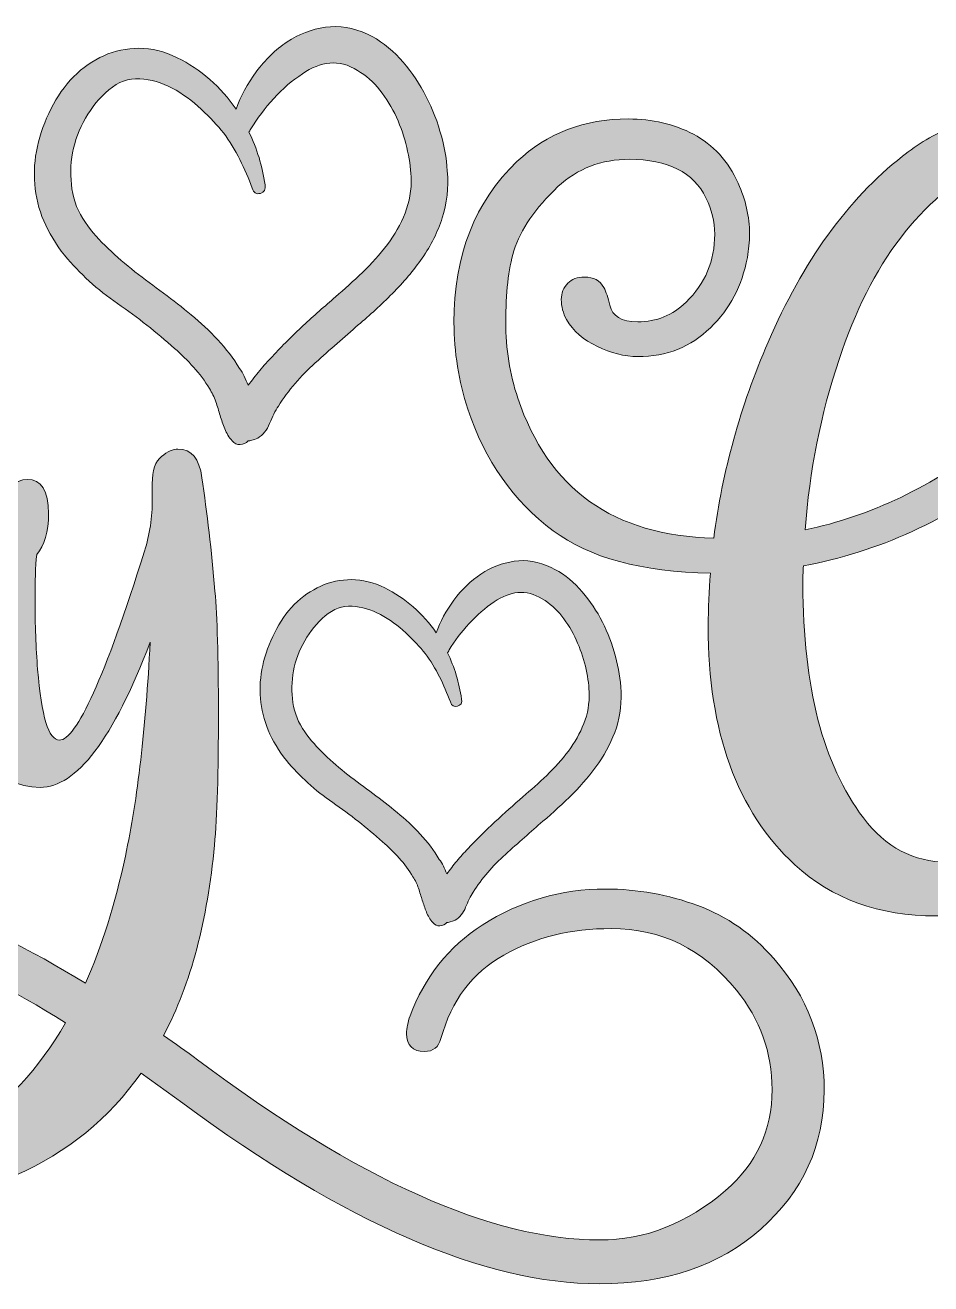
# Model space of a CAD drawing. Header units: inches. Extents: x 0.16 to 5.85, y -5.32 to -0.68.
# Drawn here: x 1.884 to 3.004, y -5.319 to -3.763 of the extents above; entities that cross this region are included whole.
import ezdxf

# ---------------------------------------------------------------- set-up
doc = ezdxf.new("R2010")
doc.units = ezdxf.units.IN
doc.header["$MEASUREMENT"] = 0
doc.layers.add('Layer 1', color=7, linetype='Continuous')

# ---------------------------------------------------------------- blocks, each defined once
blk = doc.blocks.new('block 3')
at = {"layer": 'Layer 1', "true_color": 0x231f20}
h = blk.add_hatch(color=250, dxfattribs=at)
h.dxf.hatch_style = 2
edge = h.paths.add_edge_path()
edge.add_spline(control_points=[(2.8353, -4.8008), (2.7639, -4.7347), (2.7284, -4.6364), (2.7284, -4.5059), (2.7284, -4.4839), (2.7295, -4.4619), (2.7311, -4.4404), (2.6463, -4.4388), (2.5813, -4.4211), (2.5367, -4.3878), (2.4878, -4.3512), (2.4524, -4.3013), (2.4314, -4.2374), (2.4201, -4.2024), (2.4142, -4.167), (2.4142, -4.1305), (2.4142, -4.0472), (2.44, -3.9806), (2.4921, -3.9312), (2.5292, -3.8963), (2.5754, -3.8786), (2.6296, -3.8786), (2.6592, -3.8786), (2.686, -3.885), (2.7102, -3.8974), (2.7344, -3.9103), (2.7532, -3.9307), (2.7655, -3.9581), (2.7746, -3.9785), (2.7795, -3.9994), (2.7795, -4.0209), (2.7795, -4.0306), (2.7784, -4.0402), (2.7768, -4.0499), (2.7703, -4.0848), (2.7553, -4.1138), (2.7311, -4.1369), (2.7069, -4.1605), (2.6774, -4.1724), (2.6414, -4.1724), (2.6248, -4.1724), (2.6081, -4.1681), (2.5915, -4.16), (2.5743, -4.152), (2.5614, -4.1407), (2.5533, -4.1267), (2.549, -4.1187), (2.5469, -4.1106), (2.5469, -4.102), (2.5469, -4.0939), (2.5496, -4.087), (2.555, -4.0816), (2.5598, -4.0768), (2.5668, -4.0741), (2.5754, -4.0741), (2.5866, -4.0741), (2.5947, -4.0784), (2.5995, -4.087), (2.6022, -4.0923), (2.6049, -4.0999), (2.607, -4.109), (2.6097, -4.1224), (2.621, -4.1294), (2.6414, -4.1294), (2.6645, -4.1294), (2.6844, -4.1213), (2.7011, -4.1052), (2.7247, -4.0821), (2.7365, -4.0542), (2.7365, -4.0209), (2.7365, -4.0053), (2.7327, -3.9908), (2.7257, -3.9763), (2.7102, -3.9446), (2.6785, -3.9285), (2.6312, -3.9285), (2.5963, -3.9285), (2.5668, -3.9398), (2.5426, -3.9623), (2.5147, -3.9892), (2.4964, -4.0155), (2.4883, -4.0418), (2.4814, -4.0644), (2.4782, -4.0939), (2.4782, -4.1299), (2.4782, -4.1627), (2.483, -4.1939), (2.4932, -4.2239), (2.5308, -4.3362), (2.6113, -4.3942), (2.7354, -4.3969), (2.7456, -4.3147), (2.7682, -4.2341), (2.8025, -4.1546), (2.8455, -4.0547), (2.9009, -3.9779), (2.9685, -3.9248), (2.9873, -3.9097), (3.0077, -3.8974), (3.0298, -3.8882), (3.0604, -3.8748), (3.0915, -3.8684), (3.1221, -3.8684), (3.17, -3.8684), (3.2086, -3.8818), (3.2382, -3.9086), (3.2677, -3.936), (3.2827, -3.9758), (3.2827, -4.0279), (3.2827, -4.1305), (3.2253, -4.2245), (3.1103, -4.3109), (3.0255, -4.3743), (2.9374, -4.4146), (2.8461, -4.4313), (2.8455, -4.4388), (2.8455, -4.4468), (2.8455, -4.4544), (2.8455, -4.5806), (2.8702, -4.6767), (2.9202, -4.7428), (2.9476, -4.7793), (2.9825, -4.7976), (3.0238, -4.7976), (3.1361, -4.7976), (3.2226, -4.7294), (3.2844, -4.5924), (3.2881, -4.5838), (3.2946, -4.5795), (3.3032, -4.5795), (3.3177, -4.5795), (3.3252, -4.5854), (3.3252, -4.5978), (3.3252, -4.6026), (3.3246, -4.6069), (3.3236, -4.6101), (3.3037, -4.6719), (3.2677, -4.7294), (3.2162, -4.7831), (3.164, -4.8373), (3.0953, -4.8642), (3.0099, -4.8642), (2.9395, -4.8642), (2.8815, -4.8432), (2.8353, -4.8008)], knot_values=[0, 0, 0, 0, 1, 1, 1, 2, 2, 2, 3, 3, 3, 4, 4, 4, 5, 5, 5, 6, 6, 6, 7, 7, 7, 8, 8, 8, 9, 9, 9, 10, 10, 10, 11, 11, 11, 12, 12, 12, 13, 13, 13, 14, 14, 14, 15, 15, 15, 16, 16, 16, 17, 17, 17, 18, 18, 18, 19, 19, 19, 20, 20, 20, 21, 21, 21, 22, 22, 22, 23, 23, 23, 24, 24, 24, 25, 25, 25, 26, 26, 26, 27, 27, 27, 28, 28, 28, 29, 29, 29, 30, 30, 30, 31, 31, 31, 32, 32, 32, 33, 33, 33, 34, 34, 34, 35, 35, 35, 36, 36, 36, 37, 37, 37, 38, 38, 38, 39, 39, 39, 40, 40, 40, 41, 41, 41, 42, 42, 42, 43, 43, 43, 44, 44, 44, 45, 45, 45, 46, 46, 46, 47, 47, 47, 48, 48, 48, 48], degree=3, periodic=1)
edge = h.paths.add_edge_path()
edge.add_spline(control_points=[(3.0792, -4.2766), (3.1828, -4.1965), (3.2344, -4.1133), (3.2344, -4.0279), (3.2344, -3.9946), (3.2247, -3.9683), (3.2059, -3.9489), (3.1871, -3.9301), (3.163, -3.9205), (3.134, -3.9205), (3.1119, -3.9205), (3.0921, -3.9248), (3.0744, -3.9339), (2.9911, -3.9758), (2.9299, -4.0564), (2.8901, -4.1761), (2.8675, -4.2438), (2.8536, -4.3142), (2.8482, -4.3867), (2.9288, -4.37), (3.0056, -4.333), (3.0792, -4.2766)], knot_values=[0, 0, 0, 0, 1, 1, 1, 2, 2, 2, 3, 3, 3, 4, 4, 4, 5, 5, 5, 6, 6, 6, 7, 7, 7, 7], degree=3, periodic=1)
h = blk.add_hatch(color=250, dxfattribs=at)
h.dxf.hatch_style = 2
edge = h.paths.add_edge_path()
edge.add_spline(control_points=[(2.079, -5.0957), (2.079, -5.0957), (2.0274, -5.0586), (2.0274, -5.0586), (1.9485, -5.1709), (1.8212, -5.2267), (1.645, -5.2267), (1.5575, -5.2267), (1.4882, -5.2074), (1.4361, -5.1693), (1.384, -5.1311), (1.3577, -5.0844), (1.3577, -5.028), (1.3577, -4.9566), (1.3829, -4.9023), (1.4334, -4.8652), (1.4753, -4.8346), (1.5306, -4.8191), (1.5994, -4.8191), (1.7004, -4.8191), (1.8201, -4.862), (1.9587, -4.9474), (1.9791, -4.9018), (1.9952, -4.8497), (2.0081, -4.7901), (2.0232, -4.7197), (2.0334, -4.6316), (2.0387, -4.5258), (1.9931, -4.6456), (1.9475, -4.7052), (1.9029, -4.7052), (1.8449, -4.7052), (1.8158, -4.6574), (1.8158, -4.5618), (1.8158, -4.5376), (1.8175, -4.5118), (1.8212, -4.4844), (1.8346, -4.3776), (1.8561, -4.3244), (1.8868, -4.3244), (1.9045, -4.3244), (1.9131, -4.3383), (1.9131, -4.3663), (1.9131, -4.3894), (1.9082, -4.406), (1.8986, -4.4173), (1.8969, -4.4323), (1.8964, -4.4506), (1.8964, -4.4726), (1.8964, -4.5043), (1.8975, -4.5328), (1.8996, -4.5591), (1.9045, -4.6176), (1.9131, -4.6467), (1.9265, -4.6467), (1.9475, -4.6467), (1.9829, -4.5688), (2.0318, -4.413), (2.0382, -4.3926), (2.0414, -4.3711), (2.0414, -4.3486), (2.0414, -4.3486), (2.0414, -4.3297), (2.0414, -4.3297), (2.0414, -4.3131), (2.0452, -4.3018), (2.0527, -4.2959), (2.0602, -4.29), (2.0672, -4.2868), (2.0731, -4.2868), (2.0898, -4.2868), (2.0994, -4.2986), (2.1027, -4.3222), (2.1091, -4.3657), (2.1145, -4.4125), (2.1188, -4.4624), (2.1215, -4.4941), (2.1231, -4.5441), (2.1231, -4.6128), (2.1231, -4.6869), (2.1215, -4.7417), (2.1182, -4.7766), (2.1096, -4.8695), (2.0892, -4.9474), (2.0554, -5.0119), (2.0693, -5.0216), (2.0833, -5.0318), (2.0973, -5.042), (2.2955, -5.1908), (2.4615, -5.2649), (2.5941, -5.2649), (2.6505, -5.2649), (2.7026, -5.2445), (2.7499, -5.2036), (2.788, -5.1709), (2.8074, -5.129), (2.8074, -5.079), (2.8074, -5.0334), (2.7929, -4.992), (2.7633, -4.956), (2.7219, -4.905), (2.6704, -4.8798), (2.6086, -4.8798), (2.5587, -4.8798), (2.5146, -4.8905), (2.476, -4.9125), (2.4368, -4.9345), (2.411, -4.9689), (2.3981, -5.0156), (2.3954, -5.0264), (2.3884, -5.0318), (2.3777, -5.0318), (2.3632, -5.0318), (2.3556, -5.0242), (2.3556, -5.0097), (2.3556, -5.0028), (2.3573, -4.9958), (2.36, -4.9877), (2.3777, -4.9399), (2.4077, -4.9023), (2.4491, -4.8754), (2.4958, -4.8459), (2.5463, -4.8309), (2.6017, -4.8309), (2.6409, -4.8309), (2.679, -4.8379), (2.7155, -4.8513), (2.7515, -4.8647), (2.7832, -4.8867), (2.8095, -4.9168), (2.8509, -4.9641), (2.8718, -5.0183), (2.8718, -5.0796), (2.8718, -5.1478), (2.8455, -5.2052), (2.7934, -5.2514), (2.7424, -5.2966), (2.6758, -5.3191), (2.5941, -5.3191), (2.4518, -5.3191), (2.2805, -5.2445), (2.079, -5.0957)], knot_values=[0, 0, 0, 0, 1, 1, 1, 2, 2, 2, 3, 3, 3, 4, 4, 4, 5, 5, 5, 6, 6, 6, 7, 7, 7, 8, 8, 8, 9, 9, 9, 10, 10, 10, 11, 11, 11, 12, 12, 12, 13, 13, 13, 14, 14, 14, 15, 15, 15, 16, 16, 16, 17, 17, 17, 18, 18, 18, 19, 19, 19, 20, 20, 20, 21, 21, 21, 22, 22, 22, 23, 23, 23, 24, 24, 24, 25, 25, 25, 26, 26, 26, 27, 27, 27, 28, 28, 28, 29, 29, 29, 30, 30, 30, 31, 31, 31, 32, 32, 32, 33, 33, 33, 34, 34, 34, 35, 35, 35, 36, 36, 36, 37, 37, 37, 38, 38, 38, 39, 39, 39, 40, 40, 40, 41, 41, 41, 42, 42, 42, 43, 43, 43, 44, 44, 44, 45, 45, 45, 46, 46, 46, 47, 47, 47, 47], degree=3, periodic=1)
edge = h.paths.add_edge_path()
edge.add_spline(control_points=[(1.934, -4.9963), (1.8024, -4.9141), (1.6982, -4.8728), (1.6209, -4.8728), (1.4882, -4.8728), (1.4221, -4.9233), (1.4221, -5.0242), (1.4221, -5.0715), (1.4431, -5.1075), (1.485, -5.1322), (1.5263, -5.1569), (1.58, -5.1693), (1.645, -5.1693), (1.7718, -5.1693), (1.868, -5.1118), (1.934, -4.9963)], knot_values=[0, 0, 0, 0, 1, 1, 1, 2, 2, 2, 3, 3, 3, 4, 4, 4, 5, 5, 5, 5], degree=3, periodic=1)
at = {"layer": 'Layer 1', "lineweight": 0}
for points, knots in [([(2.8353, -4.8008), (2.7639, -4.7347), (2.7284, -4.6364), (2.7284, -4.5059), (2.7284, -4.4839), (2.7295, -4.4619), (2.7311, -4.4404), (2.6463, -4.4388), (2.5813, -4.4211), (2.5367, -4.3878), (2.4878, -4.3512), (2.4524, -4.3013), (2.4314, -4.2374), (2.4201, -4.2024), (2.4142, -4.167), (2.4142, -4.1305), (2.4142, -4.0472), (2.44, -3.9806), (2.4921, -3.9312), (2.5292, -3.8963), (2.5754, -3.8786), (2.6296, -3.8786), (2.6592, -3.8786), (2.686, -3.885), (2.7102, -3.8974), (2.7344, -3.9103), (2.7532, -3.9307), (2.7655, -3.9581), (2.7746, -3.9785), (2.7795, -3.9994), (2.7795, -4.0209), (2.7795, -4.0306), (2.7784, -4.0402), (2.7768, -4.0499), (2.7703, -4.0848), (2.7553, -4.1138), (2.7311, -4.1369), (2.7069, -4.1605), (2.6774, -4.1724), (2.6414, -4.1724), (2.6248, -4.1724), (2.6081, -4.1681), (2.5915, -4.16), (2.5743, -4.152), (2.5614, -4.1407), (2.5533, -4.1267), (2.549, -4.1187), (2.5469, -4.1106), (2.5469, -4.102), (2.5469, -4.0939), (2.5496, -4.087), (2.555, -4.0816), (2.5598, -4.0768), (2.5668, -4.0741), (2.5754, -4.0741), (2.5866, -4.0741), (2.5947, -4.0784), (2.5995, -4.087), (2.6022, -4.0923), (2.6049, -4.0999), (2.607, -4.109), (2.6097, -4.1224), (2.621, -4.1294), (2.6414, -4.1294), (2.6645, -4.1294), (2.6844, -4.1213), (2.7011, -4.1052), (2.7247, -4.0821), (2.7365, -4.0542), (2.7365, -4.0209), (2.7365, -4.0053), (2.7327, -3.9908), (2.7257, -3.9763), (2.7102, -3.9446), (2.6785, -3.9285), (2.6312, -3.9285), (2.5963, -3.9285), (2.5668, -3.9398), (2.5426, -3.9623), (2.5147, -3.9892), (2.4964, -4.0155), (2.4883, -4.0418), (2.4814, -4.0644), (2.4782, -4.0939), (2.4782, -4.1299), (2.4782, -4.1627), (2.483, -4.1939), (2.4932, -4.2239), (2.5308, -4.3362), (2.6113, -4.3942), (2.7354, -4.3969), (2.7456, -4.3147), (2.7682, -4.2341), (2.8025, -4.1546), (2.8455, -4.0547), (2.9009, -3.9779), (2.9685, -3.9248), (2.9873, -3.9097), (3.0077, -3.8974), (3.0298, -3.8882), (3.0604, -3.8748), (3.0915, -3.8684), (3.1221, -3.8684), (3.17, -3.8684), (3.2086, -3.8818), (3.2382, -3.9086), (3.2677, -3.936), (3.2827, -3.9758), (3.2827, -4.0279), (3.2827, -4.1305), (3.2253, -4.2245), (3.1103, -4.3109), (3.0255, -4.3743), (2.9374, -4.4146), (2.8461, -4.4313), (2.8455, -4.4388), (2.8455, -4.4468), (2.8455, -4.4544), (2.8455, -4.5806), (2.8702, -4.6767), (2.9202, -4.7428), (2.9476, -4.7793), (2.9825, -4.7976), (3.0238, -4.7976), (3.1361, -4.7976), (3.2226, -4.7294), (3.2844, -4.5924), (3.2881, -4.5838), (3.2946, -4.5795), (3.3032, -4.5795), (3.3177, -4.5795), (3.3252, -4.5854), (3.3252, -4.5978), (3.3252, -4.6026), (3.3246, -4.6069), (3.3236, -4.6101), (3.3037, -4.6719), (3.2677, -4.7294), (3.2162, -4.7831), (3.164, -4.8373), (3.0953, -4.8642), (3.0099, -4.8642), (2.9395, -4.8642), (2.8815, -4.8432), (2.8353, -4.8008)], [0, 0, 0, 0, 1, 1, 1, 2, 2, 2, 3, 3, 3, 4, 4, 4, 5, 5, 5, 6, 6, 6, 7, 7, 7, 8, 8, 8, 9, 9, 9, 10, 10, 10, 11, 11, 11, 12, 12, 12, 13, 13, 13, 14, 14, 14, 15, 15, 15, 16, 16, 16, 17, 17, 17, 18, 18, 18, 19, 19, 19, 20, 20, 20, 21, 21, 21, 22, 22, 22, 23, 23, 23, 24, 24, 24, 25, 25, 25, 26, 26, 26, 27, 27, 27, 28, 28, 28, 29, 29, 29, 30, 30, 30, 31, 31, 31, 32, 32, 32, 33, 33, 33, 34, 34, 34, 35, 35, 35, 36, 36, 36, 37, 37, 37, 38, 38, 38, 39, 39, 39, 40, 40, 40, 41, 41, 41, 42, 42, 42, 43, 43, 43, 44, 44, 44, 45, 45, 45, 46, 46, 46, 47, 47, 47, 48, 48, 48, 48]), ([(3.0792, -4.2766), (3.1828, -4.1965), (3.2344, -4.1133), (3.2344, -4.0279), (3.2344, -3.9946), (3.2247, -3.9683), (3.2059, -3.9489), (3.1871, -3.9301), (3.163, -3.9205), (3.134, -3.9205), (3.1119, -3.9205), (3.0921, -3.9248), (3.0744, -3.9339), (2.9911, -3.9758), (2.9299, -4.0564), (2.8901, -4.1761), (2.8675, -4.2438), (2.8536, -4.3142), (2.8482, -4.3867), (2.9288, -4.37), (3.0056, -4.333), (3.0792, -4.2766)], [0, 0, 0, 0, 1, 1, 1, 2, 2, 2, 3, 3, 3, 4, 4, 4, 5, 5, 5, 6, 6, 6, 7, 7, 7, 7]), ([(2.079, -5.0957), (2.079, -5.0957), (2.0274, -5.0586), (2.0274, -5.0586), (1.9485, -5.1709), (1.8212, -5.2267), (1.645, -5.2267), (1.5575, -5.2267), (1.4882, -5.2074), (1.4361, -5.1693), (1.384, -5.1311), (1.3577, -5.0844), (1.3577, -5.028), (1.3577, -4.9566), (1.3829, -4.9023), (1.4334, -4.8652), (1.4753, -4.8346), (1.5306, -4.8191), (1.5994, -4.8191), (1.7004, -4.8191), (1.8201, -4.862), (1.9587, -4.9474), (1.9791, -4.9018), (1.9952, -4.8497), (2.0081, -4.7901), (2.0232, -4.7197), (2.0334, -4.6316), (2.0387, -4.5258), (1.9931, -4.6456), (1.9475, -4.7052), (1.9029, -4.7052), (1.8449, -4.7052), (1.8158, -4.6574), (1.8158, -4.5618), (1.8158, -4.5376), (1.8175, -4.5118), (1.8212, -4.4844), (1.8346, -4.3776), (1.8561, -4.3244), (1.8868, -4.3244), (1.9045, -4.3244), (1.9131, -4.3383), (1.9131, -4.3663), (1.9131, -4.3894), (1.9082, -4.406), (1.8986, -4.4173), (1.8969, -4.4323), (1.8964, -4.4506), (1.8964, -4.4726), (1.8964, -4.5043), (1.8975, -4.5328), (1.8996, -4.5591), (1.9045, -4.6176), (1.9131, -4.6467), (1.9265, -4.6467), (1.9475, -4.6467), (1.9829, -4.5688), (2.0318, -4.413), (2.0382, -4.3926), (2.0414, -4.3711), (2.0414, -4.3486), (2.0414, -4.3486), (2.0414, -4.3297), (2.0414, -4.3297), (2.0414, -4.3131), (2.0452, -4.3018), (2.0527, -4.2959), (2.0602, -4.29), (2.0672, -4.2868), (2.0731, -4.2868), (2.0898, -4.2868), (2.0994, -4.2986), (2.1027, -4.3222), (2.1091, -4.3657), (2.1145, -4.4125), (2.1188, -4.4624), (2.1215, -4.4941), (2.1231, -4.5441), (2.1231, -4.6128), (2.1231, -4.6869), (2.1215, -4.7417), (2.1182, -4.7766), (2.1096, -4.8695), (2.0892, -4.9474), (2.0554, -5.0119), (2.0693, -5.0216), (2.0833, -5.0318), (2.0973, -5.042), (2.2955, -5.1908), (2.4615, -5.2649), (2.5941, -5.2649), (2.6505, -5.2649), (2.7026, -5.2445), (2.7499, -5.2036), (2.788, -5.1709), (2.8074, -5.129), (2.8074, -5.079), (2.8074, -5.0334), (2.7929, -4.992), (2.7633, -4.956), (2.7219, -4.905), (2.6704, -4.8798), (2.6086, -4.8798), (2.5587, -4.8798), (2.5146, -4.8905), (2.476, -4.9125), (2.4368, -4.9345), (2.411, -4.9689), (2.3981, -5.0156), (2.3954, -5.0264), (2.3884, -5.0318), (2.3777, -5.0318), (2.3632, -5.0318), (2.3556, -5.0242), (2.3556, -5.0097), (2.3556, -5.0028), (2.3573, -4.9958), (2.36, -4.9877), (2.3777, -4.9399), (2.4077, -4.9023), (2.4491, -4.8754), (2.4958, -4.8459), (2.5463, -4.8309), (2.6017, -4.8309), (2.6409, -4.8309), (2.679, -4.8379), (2.7155, -4.8513), (2.7515, -4.8647), (2.7832, -4.8867), (2.8095, -4.9168), (2.8509, -4.9641), (2.8718, -5.0183), (2.8718, -5.0796), (2.8718, -5.1478), (2.8455, -5.2052), (2.7934, -5.2514), (2.7424, -5.2966), (2.6758, -5.3191), (2.5941, -5.3191), (2.4518, -5.3191), (2.2805, -5.2445), (2.079, -5.0957)], [0, 0, 0, 0, 1, 1, 1, 2, 2, 2, 3, 3, 3, 4, 4, 4, 5, 5, 5, 6, 6, 6, 7, 7, 7, 8, 8, 8, 9, 9, 9, 10, 10, 10, 11, 11, 11, 12, 12, 12, 13, 13, 13, 14, 14, 14, 15, 15, 15, 16, 16, 16, 17, 17, 17, 18, 18, 18, 19, 19, 19, 20, 20, 20, 21, 21, 21, 22, 22, 22, 23, 23, 23, 24, 24, 24, 25, 25, 25, 26, 26, 26, 27, 27, 27, 28, 28, 28, 29, 29, 29, 30, 30, 30, 31, 31, 31, 32, 32, 32, 33, 33, 33, 34, 34, 34, 35, 35, 35, 36, 36, 36, 37, 37, 37, 38, 38, 38, 39, 39, 39, 40, 40, 40, 41, 41, 41, 42, 42, 42, 43, 43, 43, 44, 44, 44, 45, 45, 45, 46, 46, 46, 47, 47, 47, 47]), ([(1.934, -4.9963), (1.8024, -4.9141), (1.6982, -4.8728), (1.6209, -4.8728), (1.4882, -4.8728), (1.4221, -4.9233), (1.4221, -5.0242), (1.4221, -5.0715), (1.4431, -5.1075), (1.485, -5.1322), (1.5263, -5.1569), (1.58, -5.1693), (1.645, -5.1693), (1.7718, -5.1693), (1.868, -5.1118), (1.934, -4.9963)], [0, 0, 0, 0, 1, 1, 1, 2, 2, 2, 3, 3, 3, 4, 4, 4, 5, 5, 5, 5])]:
    blk.add_open_spline(points, degree=3, knots=knots, dxfattribs=at)
blk = doc.blocks.new('block 2')
at = {"layer": 'Layer 1', "true_color": 0x231f20}
h = blk.add_hatch(color=250, dxfattribs=at)
h.dxf.hatch_style = 2
edge = h.paths.add_edge_path()
edge.add_spline(control_points=[(2.406, -3.9428), (2.4077, -3.9638), (2.4056, -3.9831), (2.3998, -4.0008), (2.394, -4.0185), (2.3857, -4.0351), (2.375, -4.0506), (2.3642, -4.066), (2.3519, -4.0806), (2.3381, -4.0945), (2.3243, -4.1082), (2.3102, -4.1212), (2.2959, -4.1333), (2.2787, -4.1483), (2.261, -4.1639), (2.2428, -4.1802), (2.2246, -4.1965), (2.2094, -4.2143), (2.1972, -4.2336), (2.1934, -4.2397), (2.1898, -4.2469), (2.1864, -4.2551), (2.1831, -4.2635), (2.1782, -4.2695), (2.1716, -4.2734), (2.1661, -4.2756), (2.1622, -4.2767), (2.16, -4.2767), (2.1572, -4.2795), (2.1539, -4.281), (2.15, -4.2813), (2.1462, -4.2816), (2.1429, -4.28), (2.1401, -4.2767), (2.1362, -4.2723), (2.1331, -4.2673), (2.131, -4.2618), (2.1288, -4.2563), (2.1268, -4.2508), (2.1251, -4.2452), (2.1235, -4.2397), (2.1217, -4.234), (2.1198, -4.2283), (2.1178, -4.2224), (2.1152, -4.217), (2.1119, -4.2121), (2.1064, -4.2027), (2.0999, -4.1938), (2.0924, -4.1856), (2.085, -4.1773), (2.0771, -4.1696), (2.0688, -4.1624), (2.0467, -4.1425), (2.0233, -4.124), (1.9984, -4.1069), (1.9735, -4.0898), (1.9517, -4.0699), (1.9329, -4.0472), (1.9109, -4.0196), (1.8986, -3.9903), (1.8961, -3.9594), (1.8936, -3.9285), (1.9003, -3.8972), (1.9164, -3.8658), (1.9235, -3.8509), (1.9328, -3.8378), (1.9441, -3.8264), (1.9554, -3.8151), (1.9679, -3.8064), (1.9814, -3.8004), (1.9949, -3.7943), (2.0094, -3.7912), (2.0249, -3.7912), (2.0404, -3.7912), (2.0561, -3.7951), (2.0721, -3.8028), (2.0865, -3.81), (2.0999, -3.819), (2.1123, -3.8298), (2.1248, -3.8405), (2.1357, -3.8528), (2.145, -3.8666), (2.1505, -3.8506), (2.1589, -3.8351), (2.1699, -3.8202), (2.1809, -3.8053), (2.1936, -3.793), (2.208, -3.7833), (2.2223, -3.7737), (2.2381, -3.7676), (2.2553, -3.7652), (2.2723, -3.7626), (2.2898, -3.7655), (2.3074, -3.7738), (2.3223, -3.781), (2.3356, -3.7909), (2.3472, -3.8037), (2.3588, -3.8164), (2.3687, -3.8303), (2.377, -3.8455), (2.3853, -3.8607), (2.3919, -3.8767), (2.3969, -3.8936), (2.4019, -3.9104), (2.4049, -3.9268), (2.406, -3.9428)], knot_values=[0, 0, 0, 0, 1, 1, 1, 2, 2, 2, 3, 3, 3, 4, 4, 4, 5, 5, 5, 6, 6, 6, 7, 7, 7, 8, 8, 8, 9, 9, 9, 10, 10, 10, 11, 11, 11, 12, 12, 12, 13, 13, 13, 14, 14, 14, 15, 15, 15, 16, 16, 16, 17, 17, 17, 18, 18, 18, 19, 19, 19, 20, 20, 20, 21, 21, 21, 22, 22, 22, 23, 23, 23, 24, 24, 24, 25, 25, 25, 26, 26, 26, 27, 27, 27, 28, 28, 28, 29, 29, 29, 30, 30, 30, 31, 31, 31, 32, 32, 32, 33, 33, 33, 34, 34, 34, 35, 35, 35, 35], degree=3, periodic=1)
edge = h.paths.add_edge_path()
edge.add_spline(control_points=[(2.2676, -4.0986), (2.2787, -4.0892), (2.2899, -4.0791), (2.3012, -4.0683), (2.3125, -4.0575), (2.3227, -4.0461), (2.3319, -4.034), (2.341, -4.0218), (2.3483, -4.0088), (2.3538, -3.995), (2.3593, -3.9812), (2.3618, -3.9663), (2.3613, -3.9503), (2.3607, -3.9387), (2.3589, -3.9265), (2.3559, -3.9138), (2.3528, -3.9011), (2.3486, -3.8887), (2.3431, -3.8765), (2.3375, -3.8644), (2.3307, -3.8532), (2.3227, -3.843), (2.3147, -3.8328), (2.3055, -3.8246), (2.295, -3.8186), (2.2834, -3.8114), (2.2719, -3.8084), (2.2606, -3.8094), (2.2493, -3.8106), (2.2381, -3.815), (2.227, -3.8227), (2.2143, -3.831), (2.2025, -3.8412), (2.1915, -3.8533), (2.1804, -3.8655), (2.171, -3.8779), (2.1633, -3.8906), (2.1622, -3.8929), (2.1613, -3.8943), (2.1608, -3.8948), (2.1708, -3.9152), (2.1774, -3.937), (2.1807, -3.9602), (2.1817, -3.9657), (2.1798, -3.9692), (2.1749, -3.9706), (2.1699, -3.972), (2.1666, -3.9699), (2.1649, -3.9643), (2.1605, -3.9522), (2.1554, -3.9403), (2.1496, -3.9288), (2.1438, -3.9171), (2.137, -3.9061), (2.1293, -3.8956), (2.1221, -3.8868), (2.113, -3.8771), (2.1019, -3.8666), (2.0909, -3.8561), (2.0789, -3.8474), (2.0659, -3.8405), (2.053, -3.8336), (2.0396, -3.8298), (2.0258, -3.8289), (2.0119, -3.8281), (1.9992, -3.8326), (1.9876, -3.8426), (1.976, -3.8525), (1.9664, -3.8643), (1.9587, -3.8778), (1.9509, -3.8913), (1.9456, -3.9056), (1.9429, -3.9204), (1.9401, -3.9354), (1.9399, -3.9503), (1.9421, -3.9652), (1.9442, -3.9801), (1.9498, -3.9939), (1.9587, -4.0066), (1.9669, -4.0182), (1.9763, -4.029), (1.9868, -4.0389), (1.9973, -4.0488), (2.0084, -4.0584), (2.0199, -4.0675), (2.0315, -4.0766), (2.0433, -4.0854), (2.0552, -4.094), (2.067, -4.1026), (2.0785, -4.1116), (2.0896, -4.121), (2.1011, -4.1304), (2.112, -4.1406), (2.1223, -4.1516), (2.1325, -4.1626), (2.1415, -4.1745), (2.1492, -4.1872), (2.1514, -4.19), (2.1533, -4.1932), (2.155, -4.1968), (2.1566, -4.2004), (2.1583, -4.2041), (2.16, -4.2079), (2.1644, -4.2018), (2.1691, -4.1958), (2.1741, -4.1897), (2.179, -4.1837), (2.1843, -4.1778), (2.1898, -4.1723), (2.2019, -4.1591), (2.2147, -4.1464), (2.2279, -4.1342), (2.2412, -4.122), (2.2544, -4.1102), (2.2676, -4.0986)], knot_values=[0, 0, 0, 0, 1, 1, 1, 2, 2, 2, 3, 3, 3, 4, 4, 4, 5, 5, 5, 6, 6, 6, 7, 7, 7, 8, 8, 8, 9, 9, 9, 10, 10, 10, 11, 11, 11, 12, 12, 12, 13, 13, 13, 14, 14, 14, 15, 15, 15, 16, 16, 16, 17, 17, 17, 18, 18, 18, 19, 19, 19, 20, 20, 20, 21, 21, 21, 22, 22, 22, 23, 23, 23, 24, 24, 24, 25, 25, 25, 26, 26, 26, 27, 27, 27, 28, 28, 28, 29, 29, 29, 30, 30, 30, 31, 31, 31, 32, 32, 32, 33, 33, 33, 34, 34, 34, 35, 35, 35, 36, 36, 36, 37, 37, 37, 38, 38, 38, 38], degree=3, periodic=1)
h = blk.add_hatch(color=250, dxfattribs=at)
h.dxf.hatch_style = 2
edge = h.paths.add_edge_path()
edge.add_spline(control_points=[(2.6203, -4.5807), (2.6218, -4.5991), (2.6199, -4.6159), (2.6149, -4.6314), (2.6098, -4.6468), (2.6026, -4.6613), (2.5932, -4.6748), (2.5838, -4.6883), (2.5731, -4.7011), (2.561, -4.7131), (2.5489, -4.7252), (2.5367, -4.7365), (2.5241, -4.7471), (2.5091, -4.7601), (2.4937, -4.7738), (2.4778, -4.788), (2.4619, -4.8023), (2.4486, -4.8178), (2.438, -4.8347), (2.4346, -4.84), (2.4315, -4.8463), (2.4286, -4.8535), (2.4257, -4.8607), (2.4214, -4.866), (2.4156, -4.8694), (2.4108, -4.8713), (2.4074, -4.8723), (2.4054, -4.8723), (2.4031, -4.8747), (2.4001, -4.8761), (2.3968, -4.8763), (2.3934, -4.8766), (2.3905, -4.8752), (2.3881, -4.8723), (2.3847, -4.8685), (2.382, -4.8641), (2.3801, -4.8593), (2.3782, -4.8545), (2.3765, -4.8496), (2.375, -4.8448), (2.3736, -4.84), (2.372, -4.8351), (2.3704, -4.83), (2.3686, -4.8249), (2.3664, -4.8202), (2.3635, -4.8159), (2.3587, -4.8077), (2.353, -4.7999), (2.3465, -4.7927), (2.34, -4.7855), (2.3331, -4.7787), (2.3259, -4.7725), (2.3066, -4.7551), (2.2861, -4.7389), (2.2643, -4.724), (2.2426, -4.709), (2.2236, -4.6917), (2.2072, -4.6719), (2.1879, -4.6478), (2.1772, -4.6222), (2.175, -4.5952), (2.1728, -4.5682), (2.1787, -4.5409), (2.1928, -4.5135), (2.199, -4.5004), (2.2071, -4.489), (2.2169, -4.4791), (2.2268, -4.4692), (2.2377, -4.4616), (2.2495, -4.4563), (2.2613, -4.451), (2.274, -4.4483), (2.2875, -4.4483), (2.301, -4.4483), (2.3148, -4.4517), (2.3288, -4.4585), (2.3413, -4.4647), (2.353, -4.4726), (2.3638, -4.482), (2.3747, -4.4914), (2.3842, -4.5021), (2.3924, -4.5142), (2.3972, -4.5002), (2.4045, -4.4867), (2.4141, -4.4737), (2.4237, -4.4606), (2.4348, -4.4499), (2.4474, -4.4414), (2.4599, -4.433), (2.4737, -4.4277), (2.4887, -4.4256), (2.5036, -4.4233), (2.5188, -4.4259), (2.5342, -4.4331), (2.5473, -4.4394), (2.5588, -4.4481), (2.569, -4.4592), (2.5791, -4.4703), (2.5878, -4.4824), (2.595, -4.4957), (2.6022, -4.509), (2.608, -4.523), (2.6123, -4.5377), (2.6167, -4.5524), (2.6193, -4.5667), (2.6203, -4.5807)], knot_values=[0, 0, 0, 0, 1, 1, 1, 2, 2, 2, 3, 3, 3, 4, 4, 4, 5, 5, 5, 6, 6, 6, 7, 7, 7, 8, 8, 8, 9, 9, 9, 10, 10, 10, 11, 11, 11, 12, 12, 12, 13, 13, 13, 14, 14, 14, 15, 15, 15, 16, 16, 16, 17, 17, 17, 18, 18, 18, 19, 19, 19, 20, 20, 20, 21, 21, 21, 22, 22, 22, 23, 23, 23, 24, 24, 24, 25, 25, 25, 26, 26, 26, 27, 27, 27, 28, 28, 28, 29, 29, 29, 30, 30, 30, 31, 31, 31, 32, 32, 32, 33, 33, 33, 34, 34, 34, 35, 35, 35, 35], degree=3, periodic=1)
edge = h.paths.add_edge_path()
edge.add_spline(control_points=[(2.4995, -4.7168), (2.5091, -4.7085), (2.5189, -4.6997), (2.5288, -4.6903), (2.5387, -4.6809), (2.5476, -4.6709), (2.5556, -4.6603), (2.5635, -4.6497), (2.5699, -4.6384), (2.5747, -4.6263), (2.5796, -4.6143), (2.5817, -4.6012), (2.5813, -4.5872), (2.5808, -4.5771), (2.5792, -4.5665), (2.5766, -4.5554), (2.5739, -4.5443), (2.5702, -4.5335), (2.5653, -4.5228), (2.5605, -4.5122), (2.5546, -4.5025), (2.5476, -4.4935), (2.5406, -4.4846), (2.5326, -4.4775), (2.5234, -4.4722), (2.5132, -4.466), (2.5032, -4.4633), (2.4933, -4.4642), (2.4835, -4.4652), (2.4737, -4.4691), (2.464, -4.4758), (2.4529, -4.483), (2.4426, -4.492), (2.433, -4.5026), (2.4233, -4.5132), (2.4151, -4.5241), (2.4083, -4.5351), (2.4074, -4.5371), (2.4067, -4.5383), (2.4062, -4.5388), (2.4149, -4.5566), (2.4206, -4.5757), (2.4235, -4.5959), (2.4245, -4.6007), (2.4228, -4.6038), (2.4185, -4.6049), (2.4141, -4.6062), (2.4112, -4.6043), (2.4098, -4.5995), (2.4059, -4.5889), (2.4014, -4.5785), (2.3964, -4.5684), (2.3913, -4.5583), (2.3854, -4.5486), (2.3787, -4.5395), (2.3724, -4.5318), (2.3644, -4.5233), (2.3548, -4.5142), (2.3451, -4.505), (2.3346, -4.4974), (2.3233, -4.4914), (2.312, -4.4853), (2.3003, -4.482), (2.2882, -4.4813), (2.2762, -4.4805), (2.2651, -4.4845), (2.255, -4.4932), (2.2448, -4.5019), (2.2364, -4.5121), (2.2297, -4.5239), (2.2229, -4.5358), (2.2183, -4.5482), (2.2159, -4.5612), (2.2135, -4.5742), (2.2132, -4.5872), (2.2152, -4.6003), (2.2171, -4.6133), (2.2219, -4.6254), (2.2297, -4.6364), (2.2369, -4.6466), (2.2451, -4.656), (2.2542, -4.6647), (2.2634, -4.6733), (2.273, -4.6816), (2.2831, -4.6896), (2.2933, -4.6976), (2.3036, -4.7053), (2.3139, -4.7128), (2.3243, -4.7203), (2.3343, -4.7281), (2.344, -4.7363), (2.3541, -4.7445), (2.3636, -4.7534), (2.3725, -4.763), (2.3815, -4.7727), (2.3893, -4.7831), (2.3961, -4.7942), (2.3979, -4.7966), (2.3997, -4.7994), (2.4011, -4.8025), (2.4026, -4.8056), (2.404, -4.8089), (2.4054, -4.8122), (2.4093, -4.8069), (2.4134, -4.8016), (2.4178, -4.7963), (2.4221, -4.7911), (2.4267, -4.7859), (2.4315, -4.7811), (2.4421, -4.7696), (2.4532, -4.7585), (2.4648, -4.7479), (2.4763, -4.7372), (2.4879, -4.7269), (2.4995, -4.7168)], knot_values=[0, 0, 0, 0, 1, 1, 1, 2, 2, 2, 3, 3, 3, 4, 4, 4, 5, 5, 5, 6, 6, 6, 7, 7, 7, 8, 8, 8, 9, 9, 9, 10, 10, 10, 11, 11, 11, 12, 12, 12, 13, 13, 13, 14, 14, 14, 15, 15, 15, 16, 16, 16, 17, 17, 17, 18, 18, 18, 19, 19, 19, 20, 20, 20, 21, 21, 21, 22, 22, 22, 23, 23, 23, 24, 24, 24, 25, 25, 25, 26, 26, 26, 27, 27, 27, 28, 28, 28, 29, 29, 29, 30, 30, 30, 31, 31, 31, 32, 32, 32, 33, 33, 33, 34, 34, 34, 35, 35, 35, 36, 36, 36, 37, 37, 37, 38, 38, 38, 38], degree=3, periodic=1)
at = {"layer": 'Layer 1', "lineweight": 0}
for points, knots in [([(2.406, -3.9428), (2.4077, -3.9638), (2.4056, -3.9831), (2.3998, -4.0008), (2.394, -4.0185), (2.3857, -4.0351), (2.375, -4.0506), (2.3642, -4.066), (2.3519, -4.0806), (2.3381, -4.0945), (2.3243, -4.1082), (2.3102, -4.1212), (2.2959, -4.1333), (2.2787, -4.1483), (2.261, -4.1639), (2.2428, -4.1802), (2.2246, -4.1965), (2.2094, -4.2143), (2.1972, -4.2336), (2.1934, -4.2397), (2.1898, -4.2469), (2.1864, -4.2551), (2.1831, -4.2635), (2.1782, -4.2695), (2.1716, -4.2734), (2.1661, -4.2756), (2.1622, -4.2767), (2.16, -4.2767), (2.1572, -4.2795), (2.1539, -4.281), (2.15, -4.2813), (2.1462, -4.2816), (2.1429, -4.28), (2.1401, -4.2767), (2.1362, -4.2723), (2.1331, -4.2673), (2.131, -4.2618), (2.1288, -4.2563), (2.1268, -4.2508), (2.1251, -4.2452), (2.1235, -4.2397), (2.1217, -4.234), (2.1198, -4.2283), (2.1178, -4.2224), (2.1152, -4.217), (2.1119, -4.2121), (2.1064, -4.2027), (2.0999, -4.1938), (2.0924, -4.1856), (2.085, -4.1773), (2.0771, -4.1696), (2.0688, -4.1624), (2.0467, -4.1425), (2.0233, -4.124), (1.9984, -4.1069), (1.9735, -4.0898), (1.9517, -4.0699), (1.9329, -4.0472), (1.9109, -4.0196), (1.8986, -3.9903), (1.8961, -3.9594), (1.8936, -3.9285), (1.9003, -3.8972), (1.9164, -3.8658), (1.9235, -3.8509), (1.9328, -3.8378), (1.9441, -3.8264), (1.9554, -3.8151), (1.9679, -3.8064), (1.9814, -3.8004), (1.9949, -3.7943), (2.0094, -3.7912), (2.0249, -3.7912), (2.0404, -3.7912), (2.0561, -3.7951), (2.0721, -3.8028), (2.0865, -3.81), (2.0999, -3.819), (2.1123, -3.8298), (2.1248, -3.8405), (2.1357, -3.8528), (2.145, -3.8666), (2.1505, -3.8506), (2.1589, -3.8351), (2.1699, -3.8202), (2.1809, -3.8053), (2.1936, -3.793), (2.208, -3.7833), (2.2223, -3.7737), (2.2381, -3.7676), (2.2553, -3.7652), (2.2723, -3.7626), (2.2898, -3.7655), (2.3074, -3.7738), (2.3223, -3.781), (2.3356, -3.7909), (2.3472, -3.8037), (2.3588, -3.8164), (2.3687, -3.8303), (2.377, -3.8455), (2.3853, -3.8607), (2.3919, -3.8767), (2.3969, -3.8936), (2.4019, -3.9104), (2.4049, -3.9268), (2.406, -3.9428)], [0, 0, 0, 0, 1, 1, 1, 2, 2, 2, 3, 3, 3, 4, 4, 4, 5, 5, 5, 6, 6, 6, 7, 7, 7, 8, 8, 8, 9, 9, 9, 10, 10, 10, 11, 11, 11, 12, 12, 12, 13, 13, 13, 14, 14, 14, 15, 15, 15, 16, 16, 16, 17, 17, 17, 18, 18, 18, 19, 19, 19, 20, 20, 20, 21, 21, 21, 22, 22, 22, 23, 23, 23, 24, 24, 24, 25, 25, 25, 26, 26, 26, 27, 27, 27, 28, 28, 28, 29, 29, 29, 30, 30, 30, 31, 31, 31, 32, 32, 32, 33, 33, 33, 34, 34, 34, 35, 35, 35, 35]), ([(2.2676, -4.0986), (2.2787, -4.0892), (2.2899, -4.0791), (2.3012, -4.0683), (2.3125, -4.0575), (2.3227, -4.0461), (2.3319, -4.034), (2.341, -4.0218), (2.3483, -4.0088), (2.3538, -3.995), (2.3593, -3.9812), (2.3618, -3.9663), (2.3613, -3.9503), (2.3607, -3.9387), (2.3589, -3.9265), (2.3559, -3.9138), (2.3528, -3.9011), (2.3486, -3.8887), (2.3431, -3.8765), (2.3375, -3.8644), (2.3307, -3.8532), (2.3227, -3.843), (2.3147, -3.8328), (2.3055, -3.8246), (2.295, -3.8186), (2.2834, -3.8114), (2.2719, -3.8084), (2.2606, -3.8094), (2.2493, -3.8106), (2.2381, -3.815), (2.227, -3.8227), (2.2143, -3.831), (2.2025, -3.8412), (2.1915, -3.8533), (2.1804, -3.8655), (2.171, -3.8779), (2.1633, -3.8906), (2.1622, -3.8929), (2.1613, -3.8943), (2.1608, -3.8948), (2.1708, -3.9152), (2.1774, -3.937), (2.1807, -3.9602), (2.1817, -3.9657), (2.1798, -3.9692), (2.1749, -3.9706), (2.1699, -3.972), (2.1666, -3.9699), (2.1649, -3.9643), (2.1605, -3.9522), (2.1554, -3.9403), (2.1496, -3.9288), (2.1438, -3.9171), (2.137, -3.9061), (2.1293, -3.8956), (2.1221, -3.8868), (2.113, -3.8771), (2.1019, -3.8666), (2.0909, -3.8561), (2.0789, -3.8474), (2.0659, -3.8405), (2.053, -3.8336), (2.0396, -3.8298), (2.0258, -3.8289), (2.0119, -3.8281), (1.9992, -3.8326), (1.9876, -3.8426), (1.976, -3.8525), (1.9664, -3.8643), (1.9587, -3.8778), (1.9509, -3.8913), (1.9456, -3.9056), (1.9429, -3.9204), (1.9401, -3.9354), (1.9399, -3.9503), (1.9421, -3.9652), (1.9442, -3.9801), (1.9498, -3.9939), (1.9587, -4.0066), (1.9669, -4.0182), (1.9763, -4.029), (1.9868, -4.0389), (1.9973, -4.0488), (2.0084, -4.0584), (2.0199, -4.0675), (2.0315, -4.0766), (2.0433, -4.0854), (2.0552, -4.094), (2.067, -4.1026), (2.0785, -4.1116), (2.0896, -4.121), (2.1011, -4.1304), (2.112, -4.1406), (2.1223, -4.1516), (2.1325, -4.1626), (2.1415, -4.1745), (2.1492, -4.1872), (2.1514, -4.19), (2.1533, -4.1932), (2.155, -4.1968), (2.1566, -4.2004), (2.1583, -4.2041), (2.16, -4.2079), (2.1644, -4.2018), (2.1691, -4.1958), (2.1741, -4.1897), (2.179, -4.1837), (2.1843, -4.1778), (2.1898, -4.1723), (2.2019, -4.1591), (2.2147, -4.1464), (2.2279, -4.1342), (2.2412, -4.122), (2.2544, -4.1102), (2.2676, -4.0986)], [0, 0, 0, 0, 1, 1, 1, 2, 2, 2, 3, 3, 3, 4, 4, 4, 5, 5, 5, 6, 6, 6, 7, 7, 7, 8, 8, 8, 9, 9, 9, 10, 10, 10, 11, 11, 11, 12, 12, 12, 13, 13, 13, 14, 14, 14, 15, 15, 15, 16, 16, 16, 17, 17, 17, 18, 18, 18, 19, 19, 19, 20, 20, 20, 21, 21, 21, 22, 22, 22, 23, 23, 23, 24, 24, 24, 25, 25, 25, 26, 26, 26, 27, 27, 27, 28, 28, 28, 29, 29, 29, 30, 30, 30, 31, 31, 31, 32, 32, 32, 33, 33, 33, 34, 34, 34, 35, 35, 35, 36, 36, 36, 37, 37, 37, 38, 38, 38, 38]), ([(2.6203, -4.5807), (2.6218, -4.5991), (2.6199, -4.6159), (2.6149, -4.6314), (2.6098, -4.6468), (2.6026, -4.6613), (2.5932, -4.6748), (2.5838, -4.6883), (2.5731, -4.7011), (2.561, -4.7131), (2.5489, -4.7252), (2.5367, -4.7365), (2.5241, -4.7471), (2.5091, -4.7601), (2.4937, -4.7738), (2.4778, -4.788), (2.4619, -4.8023), (2.4486, -4.8178), (2.438, -4.8347), (2.4346, -4.84), (2.4315, -4.8463), (2.4286, -4.8535), (2.4257, -4.8607), (2.4214, -4.866), (2.4156, -4.8694), (2.4108, -4.8713), (2.4074, -4.8723), (2.4054, -4.8723), (2.4031, -4.8747), (2.4001, -4.8761), (2.3968, -4.8763), (2.3934, -4.8766), (2.3905, -4.8752), (2.3881, -4.8723), (2.3847, -4.8685), (2.382, -4.8641), (2.3801, -4.8593), (2.3782, -4.8545), (2.3765, -4.8496), (2.375, -4.8448), (2.3736, -4.84), (2.372, -4.8351), (2.3704, -4.83), (2.3686, -4.8249), (2.3664, -4.8202), (2.3635, -4.8159), (2.3587, -4.8077), (2.353, -4.7999), (2.3465, -4.7927), (2.34, -4.7855), (2.3331, -4.7787), (2.3259, -4.7725), (2.3066, -4.7551), (2.2861, -4.7389), (2.2643, -4.724), (2.2426, -4.709), (2.2236, -4.6917), (2.2072, -4.6719), (2.1879, -4.6478), (2.1772, -4.6222), (2.175, -4.5952), (2.1728, -4.5682), (2.1787, -4.5409), (2.1928, -4.5135), (2.199, -4.5004), (2.2071, -4.489), (2.2169, -4.4791), (2.2268, -4.4692), (2.2377, -4.4616), (2.2495, -4.4563), (2.2613, -4.451), (2.274, -4.4483), (2.2875, -4.4483), (2.301, -4.4483), (2.3148, -4.4517), (2.3288, -4.4585), (2.3413, -4.4647), (2.353, -4.4726), (2.3638, -4.482), (2.3747, -4.4914), (2.3842, -4.5021), (2.3924, -4.5142), (2.3972, -4.5002), (2.4045, -4.4867), (2.4141, -4.4737), (2.4237, -4.4606), (2.4348, -4.4499), (2.4474, -4.4414), (2.4599, -4.433), (2.4737, -4.4277), (2.4887, -4.4256), (2.5036, -4.4233), (2.5188, -4.4259), (2.5342, -4.4331), (2.5473, -4.4394), (2.5588, -4.4481), (2.569, -4.4592), (2.5791, -4.4703), (2.5878, -4.4824), (2.595, -4.4957), (2.6022, -4.509), (2.608, -4.523), (2.6123, -4.5377), (2.6167, -4.5524), (2.6193, -4.5667), (2.6203, -4.5807)], [0, 0, 0, 0, 1, 1, 1, 2, 2, 2, 3, 3, 3, 4, 4, 4, 5, 5, 5, 6, 6, 6, 7, 7, 7, 8, 8, 8, 9, 9, 9, 10, 10, 10, 11, 11, 11, 12, 12, 12, 13, 13, 13, 14, 14, 14, 15, 15, 15, 16, 16, 16, 17, 17, 17, 18, 18, 18, 19, 19, 19, 20, 20, 20, 21, 21, 21, 22, 22, 22, 23, 23, 23, 24, 24, 24, 25, 25, 25, 26, 26, 26, 27, 27, 27, 28, 28, 28, 29, 29, 29, 30, 30, 30, 31, 31, 31, 32, 32, 32, 33, 33, 33, 34, 34, 34, 35, 35, 35, 35]), ([(2.4995, -4.7168), (2.5091, -4.7085), (2.5189, -4.6997), (2.5288, -4.6903), (2.5387, -4.6809), (2.5476, -4.6709), (2.5556, -4.6603), (2.5635, -4.6497), (2.5699, -4.6384), (2.5747, -4.6263), (2.5796, -4.6143), (2.5817, -4.6012), (2.5813, -4.5872), (2.5808, -4.5771), (2.5792, -4.5665), (2.5766, -4.5554), (2.5739, -4.5443), (2.5702, -4.5335), (2.5653, -4.5228), (2.5605, -4.5122), (2.5546, -4.5025), (2.5476, -4.4935), (2.5406, -4.4846), (2.5326, -4.4775), (2.5234, -4.4722), (2.5132, -4.466), (2.5032, -4.4633), (2.4933, -4.4642), (2.4835, -4.4652), (2.4737, -4.4691), (2.464, -4.4758), (2.4529, -4.483), (2.4426, -4.492), (2.433, -4.5026), (2.4233, -4.5132), (2.4151, -4.5241), (2.4083, -4.5351), (2.4074, -4.5371), (2.4067, -4.5383), (2.4062, -4.5388), (2.4149, -4.5566), (2.4206, -4.5757), (2.4235, -4.5959), (2.4245, -4.6007), (2.4228, -4.6038), (2.4185, -4.6049), (2.4141, -4.6062), (2.4112, -4.6043), (2.4098, -4.5995), (2.4059, -4.5889), (2.4014, -4.5785), (2.3964, -4.5684), (2.3913, -4.5583), (2.3854, -4.5486), (2.3787, -4.5395), (2.3724, -4.5318), (2.3644, -4.5233), (2.3548, -4.5142), (2.3451, -4.505), (2.3346, -4.4974), (2.3233, -4.4914), (2.312, -4.4853), (2.3003, -4.482), (2.2882, -4.4813), (2.2762, -4.4805), (2.2651, -4.4845), (2.255, -4.4932), (2.2448, -4.5019), (2.2364, -4.5121), (2.2297, -4.5239), (2.2229, -4.5358), (2.2183, -4.5482), (2.2159, -4.5612), (2.2135, -4.5742), (2.2132, -4.5872), (2.2152, -4.6003), (2.2171, -4.6133), (2.2219, -4.6254), (2.2297, -4.6364), (2.2369, -4.6466), (2.2451, -4.656), (2.2542, -4.6647), (2.2634, -4.6733), (2.273, -4.6816), (2.2831, -4.6896), (2.2933, -4.6976), (2.3036, -4.7053), (2.3139, -4.7128), (2.3243, -4.7203), (2.3343, -4.7281), (2.344, -4.7363), (2.3541, -4.7445), (2.3636, -4.7534), (2.3725, -4.763), (2.3815, -4.7727), (2.3893, -4.7831), (2.3961, -4.7942), (2.3979, -4.7966), (2.3997, -4.7994), (2.4011, -4.8025), (2.4026, -4.8056), (2.404, -4.8089), (2.4054, -4.8122), (2.4093, -4.8069), (2.4134, -4.8016), (2.4178, -4.7963), (2.4221, -4.7911), (2.4267, -4.7859), (2.4315, -4.7811), (2.4421, -4.7696), (2.4532, -4.7585), (2.4648, -4.7479), (2.4763, -4.7372), (2.4879, -4.7269), (2.4995, -4.7168)], [0, 0, 0, 0, 1, 1, 1, 2, 2, 2, 3, 3, 3, 4, 4, 4, 5, 5, 5, 6, 6, 6, 7, 7, 7, 8, 8, 8, 9, 9, 9, 10, 10, 10, 11, 11, 11, 12, 12, 12, 13, 13, 13, 14, 14, 14, 15, 15, 15, 16, 16, 16, 17, 17, 17, 18, 18, 18, 19, 19, 19, 20, 20, 20, 21, 21, 21, 22, 22, 22, 23, 23, 23, 24, 24, 24, 25, 25, 25, 26, 26, 26, 27, 27, 27, 28, 28, 28, 29, 29, 29, 30, 30, 30, 31, 31, 31, 32, 32, 32, 33, 33, 33, 34, 34, 34, 35, 35, 35, 36, 36, 36, 37, 37, 37, 38, 38, 38, 38])]:
    blk.add_open_spline(points, degree=3, knots=knots, dxfattribs=at)
at = {"layer": 'Layer 1'}
blk.add_blockref('block 3', (0, 0), dxfattribs=at)

msp = doc.modelspace()

# ---------------------------------------------------------------- block references
at = {"layer": 'Layer 1'}
msp.add_blockref('block 2', (0, 0), dxfattribs=at)

doc.saveas('drawing.dxf')
